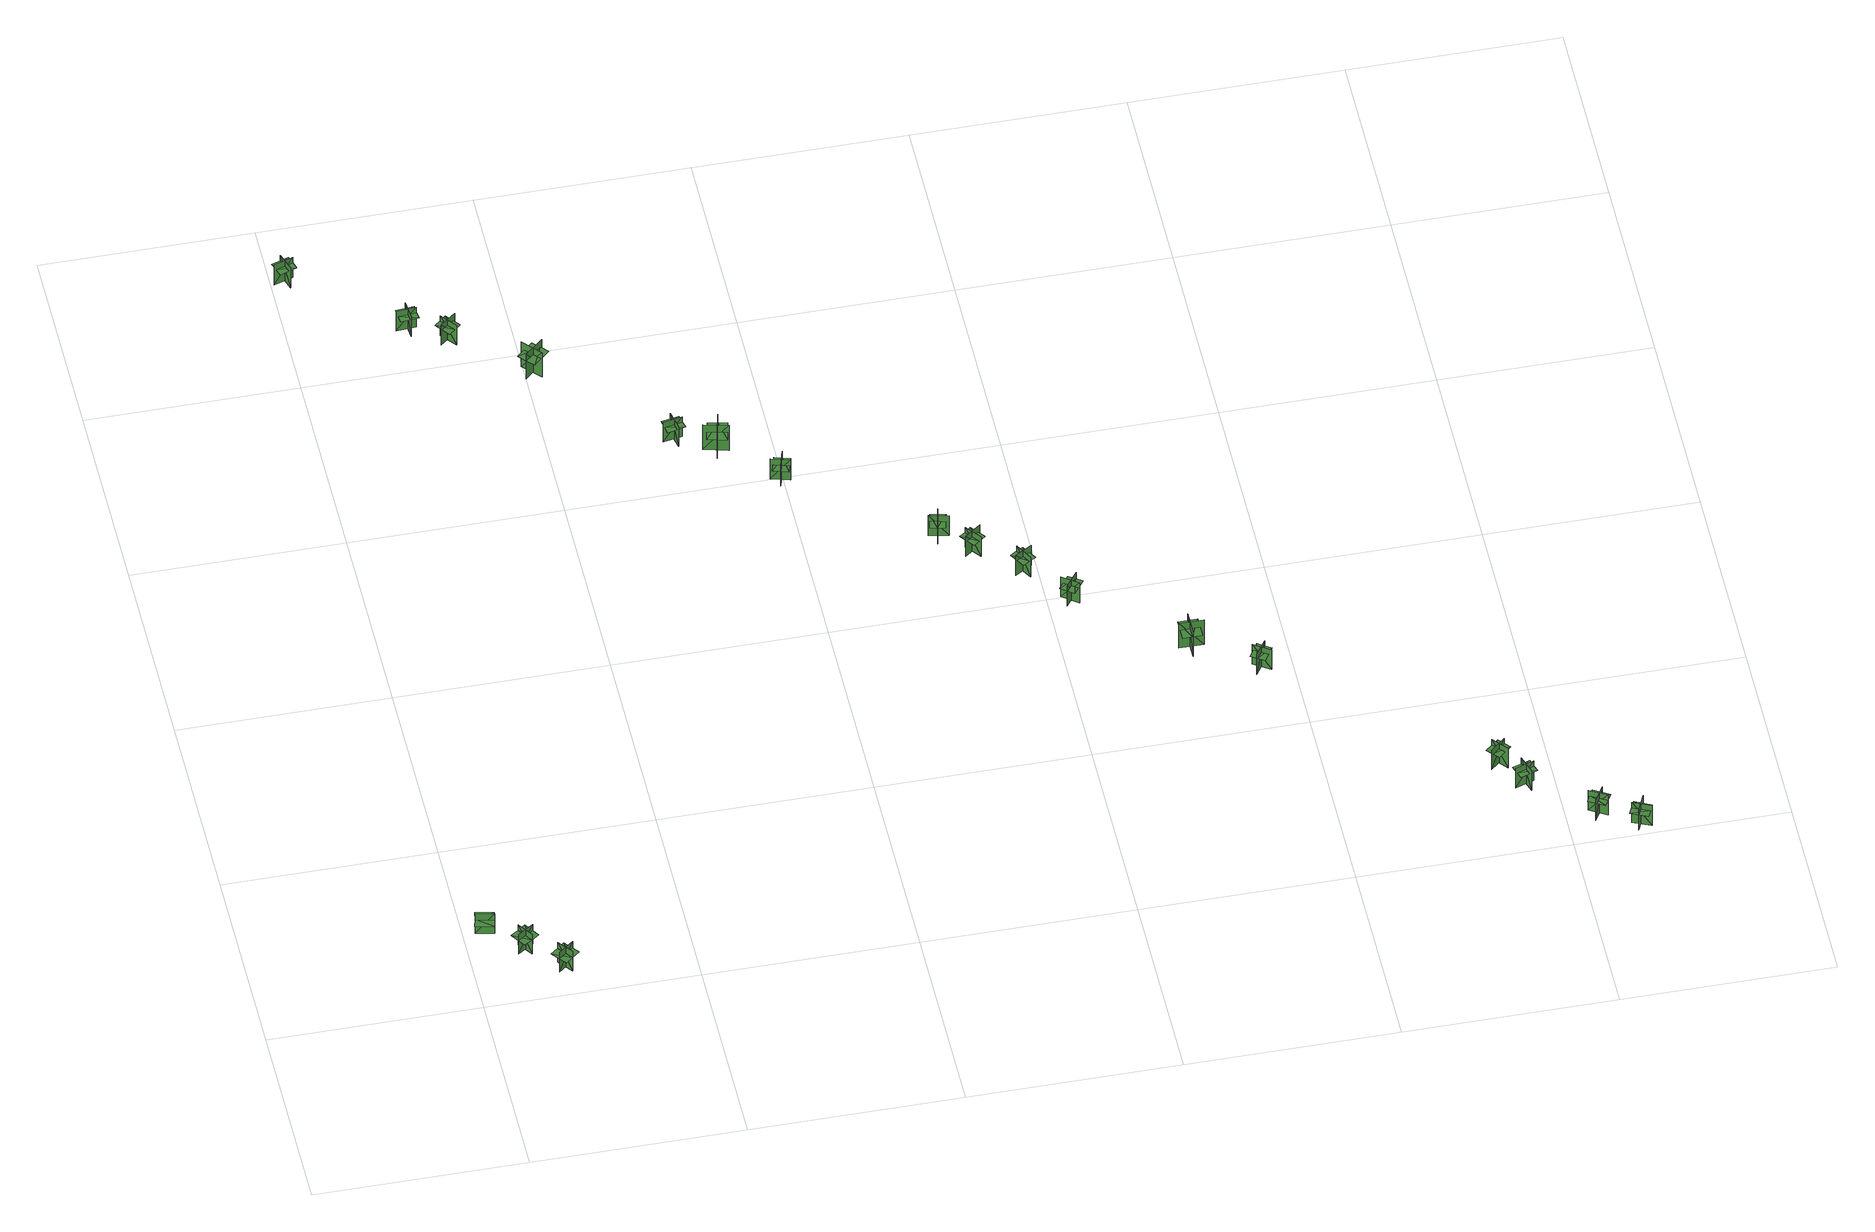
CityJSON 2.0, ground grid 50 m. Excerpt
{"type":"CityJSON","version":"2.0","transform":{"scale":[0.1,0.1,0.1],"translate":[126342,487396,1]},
"CityObjects":{
"tree1":{"type":"SolitaryVegetationObject","geometry":[{"type":"MultiSurface","lod":"1","boundaries":[[[0,1,2]],[[0,2,3]],[[4,5,6]],[[4,6,7]],[[8,9,10]],[[8,10,11]],[[8,11,12]],[[8,12,13]]]}]},
"tree2":{"type":"SolitaryVegetationObject","geometry":[{"type":"MultiSurface","lod":"1","boundaries":[[[14,15,16]],[[14,16,17]],[[18,19,20]],[[18,20,21]],[[22,23,24]],[[22,24,25]],[[22,25,26]],[[22,26,27]]]}]},
"tree3":{"type":"SolitaryVegetationObject","geometry":[{"type":"MultiSurface","lod":"1","boundaries":[[[28,29,30]],[[28,30,31]],[[32,33,34]],[[32,34,35]],[[36,37,38]],[[36,38,39]],[[36,39,40]],[[36,40,41]]]}]},
"tree4":{"type":"SolitaryVegetationObject","geometry":[{"type":"MultiSurface","lod":"1","boundaries":[[[42,43,44]],[[42,44,45]],[[46,47,48]],[[46,48,49]],[[50,51,52]],[[50,52,53]],[[50,54,55]],[[50,55,51]]]}]},
"tree5":{"type":"SolitaryVegetationObject","geometry":[{"type":"MultiSurface","lod":"1","boundaries":[[[56,57,58]],[[56,58,59]],[[60,61,62]],[[60,62,63]],[[64,65,66]],[[64,66,67]],[[64,68,69]],[[64,69,65]]]}]},
"tree6":{"type":"SolitaryVegetationObject","geometry":[{"type":"MultiSurface","lod":"1","boundaries":[[[70,71,72]],[[70,72,73]],[[74,75,76]],[[74,76,77]],[[78,79,80]],[[78,80,81]],[[78,82,83]],[[78,83,79]]]}]},
"tree7":{"type":"SolitaryVegetationObject","geometry":[{"type":"MultiSurface","lod":"1","boundaries":[[[84,85,86]],[[84,86,87]],[[88,89,90]],[[88,90,91]],[[92,93,94]],[[92,94,95]],[[92,96,97]],[[92,97,93]]]}]},
"tree8":{"type":"SolitaryVegetationObject","geometry":[{"type":"MultiSurface","lod":"1","boundaries":[[[98,99,100]],[[98,100,101]],[[102,103,104]],[[102,104,105]],[[106,107,108]],[[106,108,109]],[[106,110,111]],[[106,111,107]]]}]},
"tree9":{"type":"SolitaryVegetationObject","geometry":[{"type":"MultiSurface","lod":"1","boundaries":[[[112,113,114]],[[112,114,115]],[[116,117,118]],[[116,118,119]],[[120,121,122]],[[120,122,123]],[[120,124,125]],[[120,125,121]]]}]},
"tree10":{"type":"SolitaryVegetationObject","geometry":[{"type":"MultiSurface","lod":"1","boundaries":[[[126,127,128]],[[126,128,129]],[[130,131,132]],[[130,132,133]],[[134,135,136]],[[134,136,137]],[[134,138,139]],[[134,139,135]]]}]},
"tree11":{"type":"SolitaryVegetationObject","geometry":[{"type":"MultiSurface","lod":"1","boundaries":[[[140,141,142]],[[140,142,143]],[[144,145,146]],[[144,146,147]],[[148,149,150]],[[148,150,151]],[[148,152,153]],[[148,153,149]]]}]},
"tree12":{"type":"SolitaryVegetationObject","geometry":[{"type":"MultiSurface","lod":"1","boundaries":[[[154,155,156]],[[154,156,157]],[[158,159,160]],[[158,160,161]],[[162,163,164]],[[162,164,165]],[[162,166,167]],[[162,167,163]]]}]},
"tree13":{"type":"SolitaryVegetationObject","geometry":[{"type":"MultiSurface","lod":"1","boundaries":[[[168,169,170]],[[168,170,171]],[[172,173,174]],[[172,174,175]],[[176,177,178]],[[176,178,179]],[[176,180,181]],[[176,181,177]]]}]},
"tree14":{"type":"SolitaryVegetationObject","geometry":[{"type":"MultiSurface","lod":"1","boundaries":[[[182,183,184]],[[182,184,185]],[[186,187,188]],[[186,188,189]],[[190,191,192]],[[190,192,193]],[[190,194,195]],[[190,195,191]]]}]},
"tree15":{"type":"SolitaryVegetationObject","geometry":[{"type":"MultiSurface","lod":"1","boundaries":[[[196,197,198]],[[196,198,199]],[[200,201,202]],[[200,202,203]],[[204,205,206]],[[204,206,207]],[[204,208,209]],[[204,209,205]]]}]},
"tree16":{"type":"SolitaryVegetationObject","geometry":[{"type":"MultiSurface","lod":"1","boundaries":[[[210,211,212]],[[210,212,213]],[[214,215,216]],[[214,216,217]],[[218,219,220]],[[218,220,221]],[[218,222,223]],[[218,223,219]]]}]},
"tree17":{"type":"SolitaryVegetationObject","geometry":[{"type":"MultiSurface","lod":"1","boundaries":[[[224,225,226]],[[224,226,227]],[[228,229,230]],[[228,230,231]],[[232,233,234]],[[232,234,235]],[[232,236,237]],[[232,237,233]]]}]},
"tree18":{"type":"SolitaryVegetationObject","geometry":[{"type":"MultiSurface","lod":"1","boundaries":[[[238,239,240]],[[238,240,241]],[[242,243,244]],[[242,244,245]],[[246,247,248]],[[246,248,249]],[[246,250,251]],[[246,251,247]]]}]},
"tree19":{"type":"SolitaryVegetationObject","geometry":[{"type":"MultiSurface","lod":"1","boundaries":[[[252,253,254]],[[252,254,255]],[[256,257,258]],[[256,258,259]],[[260,261,262]],[[260,262,263]],[[260,264,265]],[[260,265,261]]]}]},
"tree20":{"type":"SolitaryVegetationObject","geometry":[{"type":"MultiSurface","lod":"1","boundaries":[[[266,267,268]],[[266,268,269]],[[270,271,272]],[[270,272,273]],[[274,275,276]],[[274,276,277]],[[274,278,279]],[[274,279,275]]]}]}
},
"vertices":[
[50,238,18],[41,195,18],[41,195,80],[50,238,80],[26,222,18],[69,213,18],[69,213,80],[26,222,80],[26,222,62],[21,201,62],[64,191,62],[69,213,62],[73,235,62],[30,244,62],
[109,140,16],[146,164,16],[146,164,78],[109,140,78],[138,134,16],[114,170,16],[114,170,78],[138,134,78],[138,134,61],[156,146,61],[132,183,61],[114,170,61],[95,158,61],[119,121,61],
[188,69,13],[223,96,13],[223,96,75],[188,69,75],[217,65,13],[190,100,13],[190,100,75],[217,65,75],[217,65,57],[235,79,57],[207,114,57],[190,100,57],[172,86,57],[200,51,57],
[8,2327,9],[53,2342,9],[53,2342,72],[8,2327,72],[42,2310,9],[27,2355,9],[27,2355,72],[42,2310,72],[12,2328,56],[53,2342,56],[47,2360,56],[6,2346,56],[18,2310,56],[59,2324,56],
[246,2128,9],[293,2132,9],[293,2132,71],[246,2128,71],[275,2104,9],[271,2151,9],[271,2151,71],[275,2104,71],[250,2128,55],[293,2132,55],[292,2151,55],[249,2147,55],[252,2109,55],[295,2114,55],
[369,2057,9],[339,2094,9],[339,2094,72],[369,2057,72],[373,2094,9],[336,2065,9],[336,2065,72],[373,2094,72],[367,2060,56],[339,2094,56],[325,2082,56],[352,2048,56],[381,2072,56],[354,2106,56],
[544,1960,9],[500,1920,9],[500,1920,87],[544,1960,87],[497,1961,9],[537,1918,9],[537,1918,87],[497,1961,87],[540,1956,67],[500,1920,67],[516,1903,67],[556,1939,67],[524,1973,67],[484,1937,67],
[760,1663,8],[806,1672,8],[806,1672,70],[760,1663,70],[791,1642,8],[782,1688,8],[782,1688,70],[791,1642,70],[764,1663,54],[806,1672,54],[802,1690,54],[760,1682,54],[767,1645,54],[810,1654,54],
[882,1646,8],[868,1588,8],[868,1588,87],[882,1646,87],[842,1621,8],[900,1607,8],[900,1607,87],[842,1621,87],[881,1641,66],[868,1588,66],[891,1583,66],[903,1636,66],[858,1646,66],[846,1594,66],
[1003,1518,8],[990,1473,8],[990,1473,71],[1003,1518,71],[971,1500,8],[1016,1487,8],[1016,1487,71],[971,1500,71],[1002,1514,54],[990,1473,54],[1008,1468,54],[1020,1509,54],[984,1520,54],[972,1478,54],
[1297,1222,8],[1307,1268,8],[1307,1268,71],[1297,1222,71],[1328,1242,8],[1282,1252,8],[1282,1252,71],[1328,1242,71],[1298,1226,54],[1307,1268,54],[1289,1272,54],[1280,1230,54],[1316,1222,54],[1325,1264,54],
[1384,1162,8],[1355,1199,8],[1355,1199,71],[1384,1162,71],[1389,1199,8],[1351,1170,8],[1351,1170,71],[1389,1199,71],[1382,1165,55],[1355,1199,55],[1341,1188,55],[1367,1154,55],[1397,1177,55],[1370,1211,55],
[1480,1076,8],[1456,1117,8],[1456,1117,71],[1480,1076,71],[1489,1112,8],[1448,1088,8],[1448,1088,71],[1489,1112,71],[1478,1080,55],[1456,1117,55],[1440,1107,55],[1462,1070,55],[1494,1089,55],[1472,1126,55],
[1570,1010,6],[1542,972,6],[1542,972,69],[1570,1010,69],[1533,1004,6],[1571,976,6],[1571,976,69],[1533,1004,69],[1567,1007,53],[1542,972,53],[1557,961,53],[1583,996,53],[1552,1018,53],[1527,983,53],
[1785,757,6],[1785,816,6],[1785,816,84],[1785,757,84],[1818,790,6],[1759,790,6],[1759,790,84],[1818,790,84],[1785,762,64],[1785,816,64],[1762,816,64],[1762,762,64],[1808,762,64],[1808,816,64],
[1913,669,10],[1939,708,10],[1939,708,73],[1913,669,73],[1949,677,10],[1910,703,10],[1910,703,73],[1949,677,73],[1915,672,57],[1939,708,57],[1923,719,57],[1900,682,57],[1931,662,57],[1954,698,57],
[2367,268,8],[2403,299,8],[2403,299,70],[2367,268,70],[2405,266,8],[2374,302,8],[2374,302,70],[2405,266,70],[2370,271,54],[2403,299,54],[2391,313,54],[2358,285,54],[2383,257,54],[2415,285,54],
[2408,202,7],[2453,217,7],[2453,217,69],[2408,202,69],[2442,186,7],[2427,231,7],[2427,231,69],[2442,186,69],[2412,203,53],[2453,217,53],[2447,235,53],[2406,221,53],[2418,186,53],[2459,200,53],
[2553,101,6],[2594,77,6],[2594,77,69],[2553,101,69],[2563,65,6],[2587,105,6],[2587,105,69],[2563,65,69],[2557,99,53],[2594,77,53],[2604,93,53],[2566,115,53],[2548,82,53],[2585,61,53],
[2684,23,7],[2641,42,7],[2641,42,70],[2684,23,70],[2671,58,7],[2651,15,7],[2651,15,70],[2671,58,70],[2681,24,54],[2641,42,54],[2633,25,54],[2673,7,54],[2688,41,54],[2649,59,54]
]}
